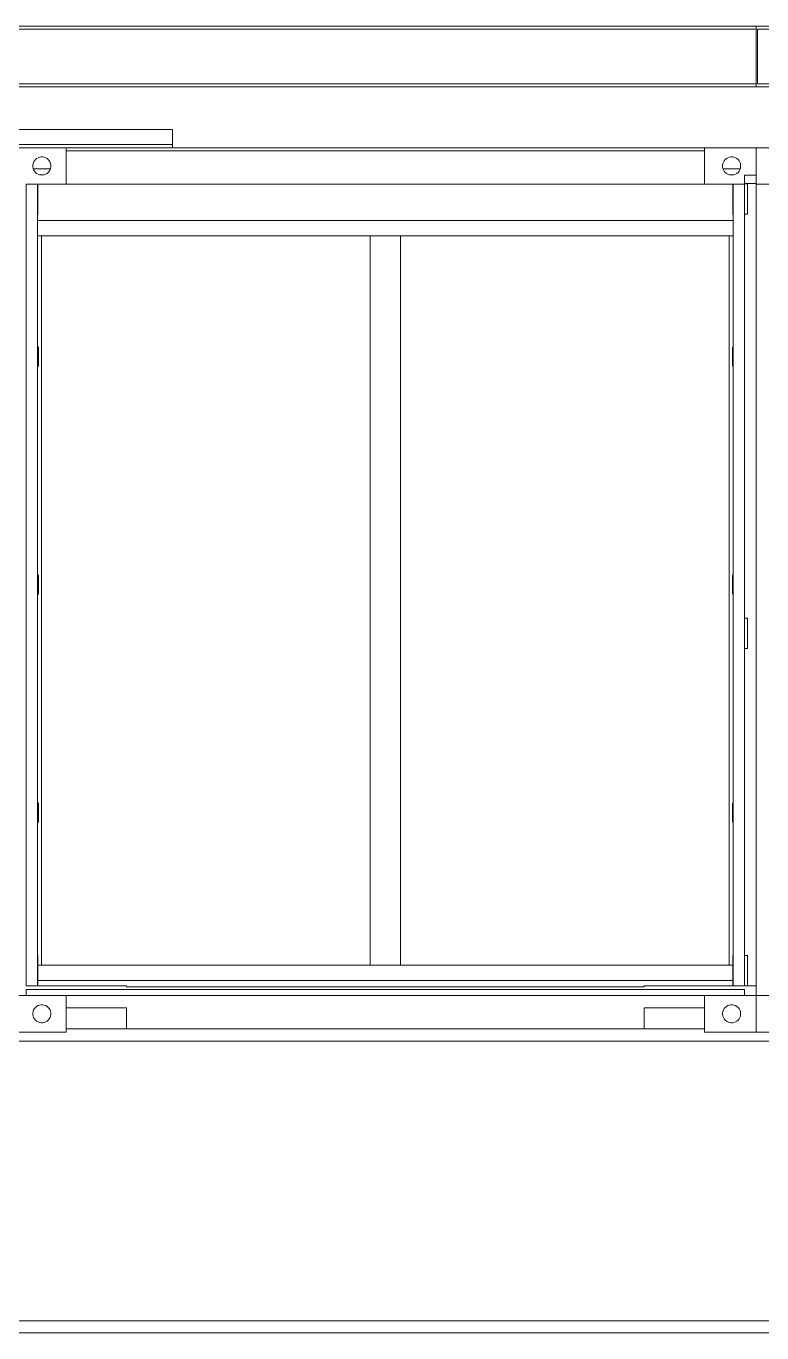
# Model space of a CAD drawing. Header units: metres. Extents: x -3 to 469, y -13 to 19.
# Drawn here: x 444.895 to 447.314, y -1.14 to 3.16 of the extents above; entities that cross this region are included whole.
import ezdxf

# ---------------------------------------------------------------- set-up
doc = ezdxf.new("R2010")
doc.units = ezdxf.units.M
doc.layers.add('0-1', color=7, linetype='Continuous', lineweight=5)
for name, color, linetype, lineweight, true_color in [('A-FLOR-2', 7, 'Continuous', 9, 0xaaaaaa), ('A-GENM-1', 7, 'Continuous', 9, 0xaaaaaa), ('A-WALL-1', 7, 'Continuous', 9, 0xaaaaaa), ('S-STRS-1', 7, 'Continuous', 9, 0xaaaaaa)]:
    doc.layers.add(name, color=color, linetype=linetype, lineweight=lineweight, true_color=true_color)

# ---------------------------------------------------------------- blocks, each defined once
blk = doc.blocks.new('Viga-007 - Viga-007-295370-FACHADA 04')
at = {"layer": 'A-GENM-1'}
for p, q in [((27.2993, -0.14), (27.4973, -0.14)), ((29.1993, -0.14), (29.3973, -0.14)), ((9.3917, -0.18), (33.3303, -0.18)), ((10.6389, -1.1), (33.3303, -1.1)), ((10.6931, -1.14), (33.3303, -1.14))]:
    blk.add_line(p, q, dxfattribs=at)
blk = doc.blocks.new('Viga-007 16342 - Viga-007 16342-296873-FACHADA 04')
at = {"layer": 'A-GENM-1'}
for p, q in [((29.4923, 2.1065), (29.4893, 2.102)), ((29.4893, 2.102), (29.4893, 2.042)), ((29.4893, 2.042), (29.4923, 2.0375)), ((29.4923, 1.3565), (29.4893, 1.352)), ((29.4893, 1.352), (29.4893, 1.292)), ((29.4893, 1.292), (29.4923, 1.2875)), ((29.4923, 0.6065), (29.4893, 0.602)), ((29.4893, 0.602), (29.4893, 0.542)), ((29.4893, 0.542), (29.4923, 0.5375))]:
    blk.add_line(p, q, dxfattribs=at)
blk = doc.blocks.new('CONTAINER 22931 - CONTAINER-299382-FACHADA 04')
at = {"layer": 'S-STRS-1'}
for p, q in [((29.5673, -0.03), (29.7373, -0.03)), ((29.7373, -0.03), (29.5673, -0.03)), ((29.5673, -0.03), (29.5673, -0.15)), ((29.5673, -0.15), (29.5673, -0.03)), ((29.7373, -0.03), (29.7373, -0.15)), ((29.7373, -0.15), (29.7373, -0.03)), ((29.6181, -0.0874), (29.619, -0.0823)), ((29.619, -0.0823), (29.6181, -0.0874)), ((29.619, -0.0823), (29.6208, -0.0774)), ((29.6208, -0.0774), (29.619, -0.0823)), ((29.6208, -0.0774), (29.6234, -0.0729)), ((29.6234, -0.0729), (29.6208, -0.0774)), ((29.6234, -0.0729), (29.6267, -0.0689)), ((29.6267, -0.0689), (29.6234, -0.0729)), ((29.6267, -0.0689), (29.6307, -0.0656)), ((29.6267, -0.0689), (29.6307, -0.0656)), ((29.6307, -0.0656), (29.6352, -0.063)), ((29.6352, -0.063), (29.6307, -0.0656)), ((29.6352, -0.063), (29.6401, -0.0612)), ((29.6401, -0.0612), (29.6352, -0.063)), ((29.6401, -0.0612), (29.6452, -0.0603)), ((29.6452, -0.0603), (29.6401, -0.0612)), ((29.6452, -0.0603), (29.6504, -0.0603)), ((29.6504, -0.0603), (29.6452, -0.0603)), ((29.6504, -0.0603), (29.6555, -0.0612)), ((29.6555, -0.0612), (29.6504, -0.0603)), ((29.6555, -0.0612), (29.6604, -0.063)), ((29.6604, -0.063), (29.6555, -0.0612)), ((29.6604, -0.063), (29.6649, -0.0656)), ((29.6649, -0.0656), (29.6604, -0.063)), ((29.6649, -0.0656), (29.6689, -0.0689)), ((29.6689, -0.0689), (29.6649, -0.0656)), ((29.6689, -0.0689), (29.6722, -0.0729)), ((29.6722, -0.0729), (29.6689, -0.0689)), ((29.6722, -0.0729), (29.6748, -0.0774)), ((29.6748, -0.0774), (29.6722, -0.0729)), ((29.6748, -0.0774), (29.6766, -0.0823)), ((29.6766, -0.0823), (29.6748, -0.0774)), ((29.6766, -0.0823), (29.6775, -0.0874)), ((29.6775, -0.0874), (29.6766, -0.0823)), ((29.6181, -0.09), (29.6181, -0.0874)), ((29.6181, -0.0874), (29.6181, -0.09)), ((29.6181, -0.0926), (29.6181, -0.09)), ((29.6181, -0.09), (29.6181, -0.0926)), ((29.619, -0.0977), (29.6181, -0.0926)), ((29.6181, -0.0926), (29.619, -0.0977)), ((29.6208, -0.1026), (29.619, -0.0977)), ((29.6208, -0.1026), (29.619, -0.0977)), ((29.6234, -0.1071), (29.6208, -0.1026)), ((29.6234, -0.1071), (29.6208, -0.1026)), ((29.6267, -0.1111), (29.6234, -0.1071)), ((29.6267, -0.1111), (29.6234, -0.1071)), ((29.6307, -0.1144), (29.6267, -0.1111)), ((29.6307, -0.1144), (29.6267, -0.1111)), ((29.6352, -0.117), (29.6307, -0.1144)), ((29.6352, -0.117), (29.6307, -0.1144)), ((29.6401, -0.1188), (29.6352, -0.117)), ((29.6401, -0.1188), (29.6352, -0.117)), ((29.6452, -0.1197), (29.6401, -0.1188)), ((29.6452, -0.1197), (29.6401, -0.1188)), ((29.6504, -0.1197), (29.6452, -0.1197)), ((29.6452, -0.1197), (29.6504, -0.1197)), ((29.6555, -0.1188), (29.6504, -0.1197)), ((29.6504, -0.1197), (29.6555, -0.1188)), ((29.6604, -0.117), (29.6555, -0.1188)), ((29.6555, -0.1188), (29.6604, -0.117)), ((29.6649, -0.1144), (29.6604, -0.117)), ((29.6604, -0.117), (29.6649, -0.1144)), ((29.6689, -0.1111), (29.6649, -0.1144)), ((29.6649, -0.1144), (29.6689, -0.1111)), ((29.6722, -0.1071), (29.6689, -0.1111)), ((29.6689, -0.1111), (29.6722, -0.1071)), ((29.6748, -0.1026), (29.6722, -0.1071)), ((29.6722, -0.1071), (29.6748, -0.1026)), ((29.6766, -0.0977), (29.6748, -0.1026)), ((29.6748, -0.1026), (29.6766, -0.0977)), ((29.6775, -0.0926), (29.6766, -0.0977)), ((29.6766, -0.0977), (29.6775, -0.0926)), ((29.6775, -0.0874), (29.6775, -0.09)), ((29.6775, -0.09), (29.6775, -0.0874)), ((29.6775, -0.09), (29.6775, -0.0926)), ((29.6775, -0.0926), (29.6775, -0.09)), ((29.5673, -0.15), (29.7373, -0.15)), ((29.7373, -0.15), (29.5673, -0.15))]:
    blk.add_line(p, q, dxfattribs=at)
blk = doc.blocks.new('CONTAINER 22931 - CONTAINER 22931-299386-FACHADA 04')
blk.add_blockref('CONTAINER 22931 - CONTAINER-299382-FACHADA 04', (0, 0))
blk = doc.blocks.new('PL 22935 - PL 22935-299407-FACHADA 04')
at = {"layer": 'A-GENM-1'}
for p, q in [((29.5483, 2.642), (29.5293, 2.642)), ((29.5673, 2.642), (29.5483, 2.642)), ((29.5673, 0.002), (29.5673, 2.642)), ((29.5393, 0.002), (29.5483, 0.002)), ((29.5483, 0.002), (29.5673, 0.002))]:
    blk.add_line(p, q, dxfattribs=at)
blk = doc.blocks.new('Viga-002 23859 - Viga-002 23859-300181-FACHADA 04')
at = {"layer": 'A-GENM-1'}
for p, q in [((29.5393, 1.2115), (29.5293, 1.2115)), ((29.5293, 1.2115), (29.5293, 1.1115)), ((29.5393, 1.1115), (29.5393, 1.2115)), ((29.5293, 1.1115), (29.5393, 1.1115))]:
    blk.add_line(p, q, dxfattribs=at)
blk = doc.blocks.new('J 08 24196 - J 08-301062-FACHADA 04')
at = {"layer": 'A-GENM-1'}
for p, q in [((29.4923, 2.52), (27.2043, 2.52)), ((27.2043, 2.52), (29.4923, 2.52)), ((27.2173, 2.47), (27.2043, 2.47)), ((27.2043, 2.47), (27.2173, 2.47)), ((27.2043, 2.47), (27.2173, 2.47)), ((27.2173, 2.47), (27.2043, 2.47)), ((27.2173, 0.07), (27.2173, 2.47)), ((27.2173, 2.47), (27.2173, 0.07)), ((27.2173, 2.47), (28.2983, 2.47)), ((28.2983, 2.47), (27.2173, 2.47)), ((28.3983, 2.47), (28.2983, 2.47)), ((28.2983, 2.47), (28.2983, 0.07)), ((28.2983, 0.07), (28.2983, 2.47)), ((28.2983, 2.47), (28.3983, 2.47)), ((28.3983, 2.47), (28.2983, 2.47)), ((28.2983, 2.47), (28.3983, 2.47)), ((28.3983, 0.07), (28.3983, 2.47)), ((28.3983, 2.47), (28.3983, 0.07)), ((28.3983, 2.47), (29.4793, 2.47)), ((29.4793, 2.47), (28.3983, 2.47)), ((29.4793, 2.47), (29.4923, 2.47)), ((29.4793, 2.47), (29.4793, 0.07)), ((29.4923, 2.47), (29.4793, 2.47)), ((29.4793, 0.07), (29.4793, 2.47)), ((29.4793, 2.47), (29.4923, 2.47)), ((29.4923, 2.47), (29.4793, 2.47)), ((27.2173, 0.07), (27.205, 0.07)), ((27.205, 0.07), (27.2173, 0.07)), ((27.2173, 0.07), (27.205, 0.07)), ((27.205, 0.07), (27.2173, 0.07)), ((28.2983, 0.07), (27.2173, 0.07)), ((27.2173, 0.07), (28.2983, 0.07)), ((28.3983, 0.07), (28.2983, 0.07)), ((28.2983, 0.07), (28.3983, 0.07)), ((28.3983, 0.07), (28.2983, 0.07)), ((28.2983, 0.07), (28.3983, 0.07)), ((29.4793, 0.07), (28.3983, 0.07)), ((28.3983, 0.07), (29.4793, 0.07)), ((29.4793, 0.07), (29.4916, 0.07)), ((29.4916, 0.07), (29.4793, 0.07)), ((29.4793, 0.07), (29.4916, 0.07)), ((29.4916, 0.07), (29.4793, 0.07)), ((27.2053, 0.02), (29.4913, 0.02)), ((29.4913, 0.02), (27.2053, 0.02))]:
    blk.add_line(p, q, dxfattribs=at)
blk = doc.blocks.new('J 08 24196 - J 08 24196-301066-FACHADA 04')
blk.add_blockref('J 08 24196 - J 08-301062-FACHADA 04', (0, 0))
blk = doc.blocks.new('AL 24197 - AL 2-301076-FACHADA 04')
at = {"layer": 'A-WALL-1'}
blk.add_line((29.4913, 0.02), (27.2053, 0.02), dxfattribs=at)
blk = doc.blocks.new('AL 24197 - AL 24197-301073-FACHADA 04')
at = {"layer": 'A-WALL-1'}
blk.add_line((27.2043, 2.52), (29.4923, 2.52), dxfattribs=at)
blk.add_blockref('AL 24197 - AL 2-301076-FACHADA 04', (0, 0))
blk = doc.blocks.new('CONTAINER 24815 - CONTAINER-302028-FACHADA 04')
at = {"layer": 'S-STRS-1'}
for p, q in [((29.3973, -0.15), (29.3973, -0.03)), ((29.3973, -0.03), (29.3973, -0.15)), ((29.5673, -0.03), (29.3973, -0.03)), ((29.3973, -0.03), (29.5673, -0.03)), ((29.5673, -0.15), (29.5673, -0.03)), ((29.5673, -0.03), (29.5673, -0.15)), ((29.4571, -0.0874), (29.458, -0.0823)), ((29.458, -0.0823), (29.4571, -0.0874)), ((29.458, -0.0823), (29.4598, -0.0774)), ((29.4598, -0.0774), (29.458, -0.0823)), ((29.4598, -0.0774), (29.4624, -0.0729)), ((29.4624, -0.0729), (29.4598, -0.0774)), ((29.4624, -0.0729), (29.4658, -0.0689)), ((29.4658, -0.0689), (29.4624, -0.0729)), ((29.4658, -0.0689), (29.4697, -0.0656)), ((29.4697, -0.0656), (29.4658, -0.0689)), ((29.4697, -0.0656), (29.4742, -0.063)), ((29.4742, -0.063), (29.4697, -0.0656)), ((29.4742, -0.063), (29.4791, -0.0612)), ((29.4791, -0.0612), (29.4742, -0.063)), ((29.4791, -0.0612), (29.4842, -0.0603)), ((29.4842, -0.0603), (29.4791, -0.0612)), ((29.4842, -0.0603), (29.4894, -0.0603)), ((29.4894, -0.0603), (29.4842, -0.0603)), ((29.4894, -0.0603), (29.4945, -0.0612)), ((29.4945, -0.0612), (29.4894, -0.0603)), ((29.4945, -0.0612), (29.4994, -0.063)), ((29.4994, -0.063), (29.4945, -0.0612)), ((29.4994, -0.063), (29.5039, -0.0656)), ((29.5039, -0.0656), (29.4994, -0.063)), ((29.5039, -0.0656), (29.5079, -0.0689)), ((29.5079, -0.0689), (29.5039, -0.0656)), ((29.5079, -0.0689), (29.5112, -0.0729)), ((29.5112, -0.0729), (29.5079, -0.0689)), ((29.5112, -0.0729), (29.5138, -0.0774)), ((29.5112, -0.0729), (29.5138, -0.0774)), ((29.5138, -0.0774), (29.5156, -0.0823)), ((29.5156, -0.0823), (29.5138, -0.0774)), ((29.5156, -0.0823), (29.5165, -0.0874)), ((29.5165, -0.0874), (29.5156, -0.0823)), ((29.4571, -0.09), (29.4571, -0.0874)), ((29.4571, -0.0874), (29.4571, -0.09)), ((29.4571, -0.09), (29.4571, -0.0926)), ((29.4571, -0.0926), (29.4571, -0.09)), ((29.458, -0.0977), (29.4571, -0.0926)), ((29.458, -0.0977), (29.4571, -0.0926)), ((29.458, -0.0977), (29.4598, -0.1026)), ((29.4598, -0.1026), (29.458, -0.0977)), ((29.4624, -0.1071), (29.4598, -0.1026)), ((29.4598, -0.1026), (29.4624, -0.1071)), ((29.4658, -0.1111), (29.4624, -0.1071)), ((29.4624, -0.1071), (29.4658, -0.1111)), ((29.4697, -0.1144), (29.4658, -0.1111)), ((29.4658, -0.1111), (29.4697, -0.1144)), ((29.4742, -0.117), (29.4697, -0.1144)), ((29.4697, -0.1144), (29.4742, -0.117)), ((29.4791, -0.1188), (29.4742, -0.117)), ((29.4742, -0.117), (29.4791, -0.1188)), ((29.4842, -0.1197), (29.4791, -0.1188)), ((29.4791, -0.1188), (29.4842, -0.1197)), ((29.4894, -0.1197), (29.4842, -0.1197)), ((29.4842, -0.1197), (29.4894, -0.1197)), ((29.4945, -0.1188), (29.4894, -0.1197)), ((29.4894, -0.1197), (29.4945, -0.1188)), ((29.4994, -0.117), (29.4945, -0.1188)), ((29.4945, -0.1188), (29.4994, -0.117)), ((29.5039, -0.1144), (29.4994, -0.117)), ((29.4994, -0.117), (29.5039, -0.1144)), ((29.5079, -0.1111), (29.5039, -0.1144)), ((29.5039, -0.1144), (29.5079, -0.1111)), ((29.5112, -0.1071), (29.5079, -0.1111)), ((29.5079, -0.1111), (29.5112, -0.1071)), ((29.5138, -0.1026), (29.5112, -0.1071)), ((29.5112, -0.1071), (29.5138, -0.1026)), ((29.5156, -0.0977), (29.5138, -0.1026)), ((29.5138, -0.1026), (29.5156, -0.0977)), ((29.5165, -0.0926), (29.5156, -0.0977)), ((29.5156, -0.0977), (29.5165, -0.0926)), ((29.5165, -0.0874), (29.5165, -0.09)), ((29.5165, -0.09), (29.5165, -0.0874)), ((29.5165, -0.09), (29.5165, -0.0926)), ((29.5165, -0.0926), (29.5165, -0.09)), ((29.3973, -0.15), (29.5673, -0.15)), ((29.5673, -0.15), (29.3973, -0.15))]:
    blk.add_line(p, q, dxfattribs=at)
blk = doc.blocks.new('CONTAINER 24815 - CONTAINER 24815-302032-FACHADA 04')
blk.add_blockref('CONTAINER 24815 - CONTAINER-302028-FACHADA 04', (0, 0))
blk = doc.blocks.new('Viga-002 25334 - Viga-002 25334-303371-FACHADA 04')
at = {"layer": 'A-GENM-1'}
for p, q in [((29.5393, 0.102), (29.5293, 0.102)), ((29.5393, 0.002), (29.5393, 0.102)), ((29.5293, 0.002), (29.5393, 0.002))]:
    blk.add_line(p, q, dxfattribs=at)
blk = doc.blocks.new('CONTAINER 27011 - CONTAINER-305503-FACHADA 04')
at = {"layer": 'S-STRS-1'}
for p, q in [((27.1293, -0.15), (27.1293, -0.03)), ((27.1293, -0.03), (27.1293, -0.15)), ((27.2993, -0.03), (27.1293, -0.03)), ((27.1293, -0.03), (27.2993, -0.03)), ((27.2993, -0.15), (27.2993, -0.03)), ((27.2993, -0.03), (27.2993, -0.15)), ((27.1891, -0.0874), (27.19, -0.0823)), ((27.19, -0.0823), (27.1891, -0.0874)), ((27.19, -0.0823), (27.1918, -0.0774)), ((27.1918, -0.0774), (27.19, -0.0823)), ((27.1918, -0.0774), (27.1944, -0.0729)), ((27.1944, -0.0729), (27.1918, -0.0774)), ((27.1944, -0.0729), (27.1978, -0.0689)), ((27.1978, -0.0689), (27.1944, -0.0729)), ((27.1978, -0.0689), (27.2017, -0.0656)), ((27.2017, -0.0656), (27.1978, -0.0689)), ((27.2017, -0.0656), (27.2062, -0.063)), ((27.2062, -0.063), (27.2017, -0.0656)), ((27.2062, -0.063), (27.2111, -0.0612)), ((27.2111, -0.0612), (27.2062, -0.063)), ((27.2111, -0.0612), (27.2162, -0.0603)), ((27.2162, -0.0603), (27.2111, -0.0612)), ((27.2162, -0.0603), (27.2214, -0.0603)), ((27.2214, -0.0603), (27.2162, -0.0603)), ((27.2214, -0.0603), (27.2265, -0.0612)), ((27.2265, -0.0612), (27.2214, -0.0603)), ((27.2265, -0.0612), (27.2314, -0.063)), ((27.2314, -0.063), (27.2265, -0.0612)), ((27.2314, -0.063), (27.2359, -0.0656)), ((27.2359, -0.0656), (27.2314, -0.063)), ((27.2359, -0.0656), (27.2399, -0.0689)), ((27.2399, -0.0689), (27.2359, -0.0656)), ((27.2399, -0.0689), (27.2432, -0.0729)), ((27.2432, -0.0729), (27.2399, -0.0689)), ((27.2432, -0.0729), (27.2458, -0.0774)), ((27.2432, -0.0729), (27.2458, -0.0774)), ((27.2458, -0.0774), (27.2476, -0.0823)), ((27.2476, -0.0823), (27.2458, -0.0774)), ((27.2476, -0.0823), (27.2485, -0.0874)), ((27.2485, -0.0874), (27.2476, -0.0823)), ((27.1891, -0.09), (27.1891, -0.0874)), ((27.1891, -0.0874), (27.1891, -0.09)), ((27.1891, -0.09), (27.1891, -0.0926)), ((27.1891, -0.0926), (27.1891, -0.09)), ((27.19, -0.0977), (27.1891, -0.0926)), ((27.19, -0.0977), (27.1891, -0.0926)), ((27.19, -0.0977), (27.1918, -0.1026)), ((27.1918, -0.1026), (27.19, -0.0977)), ((27.1944, -0.1071), (27.1918, -0.1026)), ((27.1918, -0.1026), (27.1944, -0.1071)), ((27.1978, -0.1111), (27.1944, -0.1071)), ((27.1944, -0.1071), (27.1978, -0.1111)), ((27.2017, -0.1144), (27.1978, -0.1111)), ((27.1978, -0.1111), (27.2017, -0.1144)), ((27.2062, -0.117), (27.2017, -0.1144)), ((27.2017, -0.1144), (27.2062, -0.117)), ((27.2111, -0.1188), (27.2062, -0.117)), ((27.2062, -0.117), (27.2111, -0.1188)), ((27.2162, -0.1197), (27.2111, -0.1188)), ((27.2111, -0.1188), (27.2162, -0.1197)), ((27.2214, -0.1197), (27.2162, -0.1197)), ((27.2162, -0.1197), (27.2214, -0.1197)), ((27.2265, -0.1188), (27.2214, -0.1197)), ((27.2214, -0.1197), (27.2265, -0.1188)), ((27.2314, -0.117), (27.2265, -0.1188)), ((27.2265, -0.1188), (27.2314, -0.117)), ((27.2359, -0.1144), (27.2314, -0.117)), ((27.2314, -0.117), (27.2359, -0.1144)), ((27.2399, -0.1111), (27.2359, -0.1144)), ((27.2359, -0.1144), (27.2399, -0.1111)), ((27.2432, -0.1071), (27.2399, -0.1111)), ((27.2399, -0.1111), (27.2432, -0.1071)), ((27.2458, -0.1026), (27.2432, -0.1071)), ((27.2432, -0.1071), (27.2458, -0.1026)), ((27.2476, -0.0977), (27.2458, -0.1026)), ((27.2458, -0.1026), (27.2476, -0.0977)), ((27.2485, -0.0926), (27.2476, -0.0977)), ((27.2476, -0.0977), (27.2485, -0.0926)), ((27.2485, -0.0874), (27.2485, -0.09)), ((27.2485, -0.09), (27.2485, -0.0874)), ((27.2485, -0.09), (27.2485, -0.0926)), ((27.2485, -0.0926), (27.2485, -0.09)), ((27.1293, -0.15), (27.2993, -0.15)), ((27.2993, -0.15), (27.1293, -0.15))]:
    blk.add_line(p, q, dxfattribs=at)
blk = doc.blocks.new('CONTAINER 27011 - CONTAINER 27011-305507-FACHADA 04')
blk.add_blockref('CONTAINER 27011 - CONTAINER-305503-FACHADA 04', (0, 0))
blk = doc.blocks.new('Viga-002 27172 - Viga-002 27172-305726-FACHADA 04')
at = {"layer": 'A-GENM-1'}
for p, q in [((29.5393, 2.641), (29.5293, 2.641)), ((29.5393, 2.541), (29.5393, 2.641)), ((29.5293, 2.541), (29.5393, 2.541))]:
    blk.add_line(p, q, dxfattribs=at)
blk = doc.blocks.new('Viga-007 27528 - Viga-007 27528-306068-FACHADA 04')
at = {"layer": 'A-GENM-1'}
for p, q in [((27.2073, 2.102), (27.2043, 2.1065)), ((27.2073, 2.042), (27.2073, 2.102)), ((27.2043, 2.0375), (27.2073, 2.042)), ((27.2073, 1.352), (27.2043, 1.3565)), ((27.2073, 1.292), (27.2073, 1.352)), ((27.2043, 1.2875), (27.2073, 1.292)), ((27.2073, 0.602), (27.2043, 0.6065)), ((27.2073, 0.542), (27.2073, 0.602)), ((27.2043, 0.5375), (27.2073, 0.542))]:
    blk.add_line(p, q, dxfattribs=at)
blk = doc.blocks.new('Viga-009 - Viga-009-314955-FACHADA 04')
at = {"layer": 'A-GENM-1'}
for p, q in [((29.5673, 3.16), (11.2824, 3.16)), ((29.5673, 3.15), (11.2824, 3.15)), ((29.5673, 3.16), (29.5673, 3.15)), ((29.5673, 3.15), (29.5673, 2.97)), ((29.5673, 2.97), (11.2824, 2.97)), ((29.5673, 2.97), (29.5673, 2.96)), ((11.2824, 2.96), (29.5673, 2.96))]:
    blk.add_line(p, q, dxfattribs=at)
blk = doc.blocks.new('CONTAINER 31359 - CONTAINER-318913-FACHADA 04')
at = {"layer": 'S-STRS-1'}
for p, q in [((29.5673, 2.76), (29.7373, 2.76)), ((29.7373, 2.76), (29.5673, 2.76)), ((29.5673, 2.76), (29.5673, 2.642)), ((29.5673, 2.642), (29.5673, 2.76)), ((29.7373, 2.76), (29.7373, 2.64)), ((29.7373, 2.64), (29.7373, 2.76)), ((29.619, 2.7077), (29.6208, 2.7126)), ((29.6208, 2.7126), (29.619, 2.7077)), ((29.6208, 2.7126), (29.6234, 2.7171)), ((29.6234, 2.7171), (29.6208, 2.7126)), ((29.6234, 2.7171), (29.6267, 2.7211)), ((29.6267, 2.7211), (29.6234, 2.7171)), ((29.6267, 2.7211), (29.6307, 2.7244)), ((29.6267, 2.7211), (29.6307, 2.7244)), ((29.6307, 2.7244), (29.6352, 2.727)), ((29.6352, 2.727), (29.6307, 2.7244)), ((29.6352, 2.727), (29.6401, 2.7288)), ((29.6401, 2.7288), (29.6352, 2.727)), ((29.6401, 2.7288), (29.6452, 2.7297)), ((29.6452, 2.7297), (29.6401, 2.7288)), ((29.6452, 2.7297), (29.6504, 2.7297)), ((29.6504, 2.7297), (29.6452, 2.7297)), ((29.6504, 2.7297), (29.6555, 2.7288)), ((29.6555, 2.7288), (29.6504, 2.7297)), ((29.6555, 2.7288), (29.6604, 2.727)), ((29.6604, 2.727), (29.6555, 2.7288)), ((29.6604, 2.727), (29.6649, 2.7244)), ((29.6649, 2.7244), (29.6604, 2.727)), ((29.6649, 2.7244), (29.6689, 2.7211)), ((29.6689, 2.7211), (29.6649, 2.7244)), ((29.6689, 2.7211), (29.6722, 2.7171)), ((29.6722, 2.7171), (29.6689, 2.7211)), ((29.6722, 2.7171), (29.6748, 2.7126)), ((29.6748, 2.7126), (29.6722, 2.7171)), ((29.6748, 2.7126), (29.6766, 2.7077)), ((29.6766, 2.7077), (29.6748, 2.7126)), ((29.6181, 2.7026), (29.619, 2.7077)), ((29.619, 2.7077), (29.6181, 2.7026)), ((29.6181, 2.7), (29.6181, 2.7026)), ((29.6181, 2.7026), (29.6181, 2.7)), ((29.6181, 2.6974), (29.6181, 2.7)), ((29.6181, 2.7), (29.6181, 2.6974)), ((29.619, 2.6923), (29.6181, 2.6974)), ((29.6181, 2.6974), (29.619, 2.6923)), ((29.6208, 2.6874), (29.619, 2.6923)), ((29.6208, 2.6874), (29.619, 2.6923)), ((29.6234, 2.6829), (29.6208, 2.6874)), ((29.6234, 2.6829), (29.6208, 2.6874)), ((29.6267, 2.6789), (29.6234, 2.6829)), ((29.6267, 2.6789), (29.6234, 2.6829)), ((29.6307, 2.6756), (29.6267, 2.6789)), ((29.6307, 2.6756), (29.6267, 2.6789)), ((29.6352, 2.673), (29.6307, 2.6756)), ((29.6352, 2.673), (29.6307, 2.6756)), ((29.6401, 2.6712), (29.6352, 2.673)), ((29.6401, 2.6712), (29.6352, 2.673)), ((29.6452, 2.6703), (29.6401, 2.6712)), ((29.6452, 2.6703), (29.6401, 2.6712)), ((29.6504, 2.6703), (29.6452, 2.6703)), ((29.6452, 2.6703), (29.6504, 2.6703)), ((29.6555, 2.6712), (29.6504, 2.6703)), ((29.6504, 2.6703), (29.6555, 2.6712)), ((29.6604, 2.673), (29.6555, 2.6712)), ((29.6555, 2.6712), (29.6604, 2.673)), ((29.6649, 2.6756), (29.6604, 2.673)), ((29.6604, 2.673), (29.6649, 2.6756)), ((29.6689, 2.6789), (29.6649, 2.6756)), ((29.6649, 2.6756), (29.6689, 2.6789)), ((29.6722, 2.6829), (29.6689, 2.6789)), ((29.6689, 2.6789), (29.6722, 2.6829)), ((29.6748, 2.6874), (29.6722, 2.6829)), ((29.6722, 2.6829), (29.6748, 2.6874)), ((29.6766, 2.6923), (29.6748, 2.6874)), ((29.6748, 2.6874), (29.6766, 2.6923)), ((29.6766, 2.7077), (29.6775, 2.7026)), ((29.6775, 2.7026), (29.6766, 2.7077)), ((29.6775, 2.6974), (29.6766, 2.6923)), ((29.6766, 2.6923), (29.6775, 2.6974)), ((29.6775, 2.7026), (29.6775, 2.7)), ((29.6775, 2.7), (29.6775, 2.7026)), ((29.6775, 2.7), (29.6775, 2.6974)), ((29.6775, 2.6974), (29.6775, 2.7)), ((29.5673, 2.64), (29.7373, 2.64)), ((29.7373, 2.64), (29.5673, 2.64))]:
    blk.add_line(p, q, dxfattribs=at)
blk = doc.blocks.new('CONTAINER 31359 - CONTAINER 31359-318917-FACHADA 04')
blk.add_blockref('CONTAINER 31359 - CONTAINER-318913-FACHADA 04', (0, 0))
blk = doc.blocks.new('Viga-005 31589 - Viga-005 31589-319699-FACHADA 04')
at = {"layer": 'A-GENM-1'}
for p, q in [((29.6273, 3.16), (29.5673, 3.16)), ((29.5723, 2.97), (29.5723, 3.15)), ((29.5723, 3.15), (29.6273, 3.15)), ((29.6273, 3.15), (29.6273, 3.16)), ((29.6273, 2.97), (29.5723, 2.97)), ((29.6273, 2.96), (29.6273, 2.97)), ((29.5673, 2.96), (29.6273, 2.96))]:
    blk.add_line(p, q, dxfattribs=at)
blk = doc.blocks.new('Viga-003 33805 - Viga-003 33805-323529-FACHADA 04')
at = {"layer": 'A-GENM-1'}
blk.add_line((29.3973, 2.76), (27.2993, 2.76), dxfattribs=at)
blk = doc.blocks.new('CONTAINER 34516 - CONTAINER-326030-FACHADA 04')
at = {"layer": 'S-STRS-1'}
for p, q in [((27.1293, 2.642), (27.1293, 2.76)), ((27.1293, 2.76), (27.1293, 2.642)), ((27.2993, 2.76), (27.1293, 2.76)), ((27.1293, 2.76), (27.2993, 2.76)), ((27.2993, 2.64), (27.2993, 2.76)), ((27.2993, 2.76), (27.2993, 2.64)), ((27.1901, 2.7077), (27.1918, 2.7126)), ((27.1918, 2.7126), (27.1901, 2.7077)), ((27.1918, 2.7126), (27.1944, 2.7171)), ((27.1944, 2.7171), (27.1918, 2.7126)), ((27.1944, 2.7171), (27.1978, 2.7211)), ((27.1978, 2.7211), (27.1944, 2.7171)), ((27.1978, 2.7211), (27.2017, 2.7244)), ((27.2017, 2.7244), (27.1978, 2.7211)), ((27.2017, 2.7244), (27.2062, 2.727)), ((27.2062, 2.727), (27.2017, 2.7244)), ((27.2062, 2.727), (27.2111, 2.7288)), ((27.2111, 2.7288), (27.2062, 2.727)), ((27.2111, 2.7288), (27.2162, 2.7297)), ((27.2162, 2.7297), (27.2111, 2.7288)), ((27.2162, 2.7297), (27.2214, 2.7297)), ((27.2214, 2.7297), (27.2162, 2.7297)), ((27.2214, 2.7297), (27.2265, 2.7288)), ((27.2265, 2.7288), (27.2214, 2.7297)), ((27.2265, 2.7288), (27.2314, 2.727)), ((27.2314, 2.727), (27.2265, 2.7288)), ((27.2314, 2.727), (27.2359, 2.7244)), ((27.2359, 2.7244), (27.2314, 2.727)), ((27.2359, 2.7244), (27.2399, 2.7211)), ((27.2399, 2.7211), (27.2359, 2.7244)), ((27.2399, 2.7211), (27.2432, 2.7171)), ((27.2432, 2.7171), (27.2399, 2.7211)), ((27.2432, 2.7171), (27.2458, 2.7126)), ((27.2432, 2.7171), (27.2458, 2.7126)), ((27.2458, 2.7126), (27.2476, 2.7077)), ((27.2476, 2.7077), (27.2458, 2.7126)), ((27.1892, 2.7026), (27.1901, 2.7077)), ((27.1901, 2.7077), (27.1892, 2.7026)), ((27.1892, 2.7), (27.1892, 2.7026)), ((27.1892, 2.7026), (27.1892, 2.7)), ((27.1892, 2.7), (27.1892, 2.6974)), ((27.1892, 2.6974), (27.1892, 2.7)), ((27.1901, 2.6923), (27.1892, 2.6974)), ((27.1901, 2.6923), (27.1892, 2.6974)), ((27.1901, 2.6923), (27.1918, 2.6874)), ((27.1918, 2.6874), (27.1901, 2.6923)), ((27.1944, 2.6829), (27.1918, 2.6874)), ((27.1918, 2.6874), (27.1944, 2.6829)), ((27.1978, 2.6789), (27.1944, 2.6829)), ((27.1944, 2.6829), (27.1978, 2.6789)), ((27.2017, 2.6756), (27.1978, 2.6789)), ((27.1978, 2.6789), (27.2017, 2.6756)), ((27.2062, 2.673), (27.2017, 2.6756)), ((27.2017, 2.6756), (27.2062, 2.673)), ((27.2111, 2.6712), (27.2062, 2.673)), ((27.2062, 2.673), (27.2111, 2.6712)), ((27.2162, 2.6703), (27.2111, 2.6712)), ((27.2111, 2.6712), (27.2162, 2.6703)), ((27.2214, 2.6703), (27.2162, 2.6703)), ((27.2162, 2.6703), (27.2214, 2.6703)), ((27.2265, 2.6712), (27.2214, 2.6703)), ((27.2214, 2.6703), (27.2265, 2.6712)), ((27.2314, 2.673), (27.2265, 2.6712)), ((27.2265, 2.6712), (27.2314, 2.673)), ((27.2359, 2.6756), (27.2314, 2.673)), ((27.2314, 2.673), (27.2359, 2.6756)), ((27.2399, 2.6789), (27.2359, 2.6756)), ((27.2359, 2.6756), (27.2399, 2.6789)), ((27.2432, 2.6829), (27.2399, 2.6789)), ((27.2399, 2.6789), (27.2432, 2.6829)), ((27.2458, 2.6874), (27.2432, 2.6829)), ((27.2432, 2.6829), (27.2458, 2.6874)), ((27.2476, 2.6923), (27.2458, 2.6874)), ((27.2458, 2.6874), (27.2476, 2.6923)), ((27.2476, 2.7077), (27.2485, 2.7026)), ((27.2485, 2.7026), (27.2476, 2.7077)), ((27.2485, 2.6974), (27.2476, 2.6923)), ((27.2476, 2.6923), (27.2485, 2.6974)), ((27.2485, 2.7026), (27.2485, 2.7)), ((27.2485, 2.7), (27.2485, 2.7026)), ((27.2485, 2.7), (27.2485, 2.6974)), ((27.2485, 2.6974), (27.2485, 2.7)), ((27.2053, 2.64), (27.2993, 2.64)), ((27.2993, 2.64), (27.2053, 2.64))]:
    blk.add_line(p, q, dxfattribs=at)
blk = doc.blocks.new('CONTAINER 34516 - CONTAINER 34516-326034-FACHADA 04')
blk.add_blockref('CONTAINER 34516 - CONTAINER-326030-FACHADA 04', (0, 0))
blk = doc.blocks.new('CONTAINER 34546 - CONTAINER-326069-FACHADA 04')
at = {"layer": 'S-STRS-1'}
for p, q in [((29.3973, 2.64), (29.3973, 2.76)), ((29.3973, 2.76), (29.3973, 2.64)), ((29.5673, 2.76), (29.3973, 2.76)), ((29.3973, 2.76), (29.5673, 2.76)), ((29.5673, 2.642), (29.5673, 2.76)), ((29.5673, 2.76), (29.5673, 2.642)), ((29.4581, 2.7077), (29.4598, 2.7126)), ((29.4598, 2.7126), (29.4581, 2.7077)), ((29.4598, 2.7126), (29.4624, 2.7171)), ((29.4624, 2.7171), (29.4598, 2.7126)), ((29.4624, 2.7171), (29.4658, 2.7211)), ((29.4658, 2.7211), (29.4624, 2.7171)), ((29.4658, 2.7211), (29.4697, 2.7244)), ((29.4697, 2.7244), (29.4658, 2.7211)), ((29.4697, 2.7244), (29.4742, 2.727)), ((29.4742, 2.727), (29.4697, 2.7244)), ((29.4742, 2.727), (29.4791, 2.7288)), ((29.4791, 2.7288), (29.4742, 2.727)), ((29.4791, 2.7288), (29.4842, 2.7297)), ((29.4842, 2.7297), (29.4791, 2.7288)), ((29.4842, 2.7297), (29.4894, 2.7297)), ((29.4894, 2.7297), (29.4842, 2.7297)), ((29.4894, 2.7297), (29.4945, 2.7288)), ((29.4945, 2.7288), (29.4894, 2.7297)), ((29.4945, 2.7288), (29.4994, 2.727)), ((29.4994, 2.727), (29.4945, 2.7288)), ((29.4994, 2.727), (29.5039, 2.7244)), ((29.5039, 2.7244), (29.4994, 2.727)), ((29.5039, 2.7244), (29.5079, 2.7211)), ((29.5079, 2.7211), (29.5039, 2.7244)), ((29.5079, 2.7211), (29.5112, 2.7171)), ((29.5112, 2.7171), (29.5079, 2.7211)), ((29.5112, 2.7171), (29.5138, 2.7126)), ((29.5112, 2.7171), (29.5138, 2.7126)), ((29.5138, 2.7126), (29.5156, 2.7077)), ((29.5156, 2.7077), (29.5138, 2.7126)), ((29.4572, 2.7026), (29.4581, 2.7077)), ((29.4581, 2.7077), (29.4572, 2.7026)), ((29.4572, 2.7), (29.4572, 2.7026)), ((29.4572, 2.7026), (29.4572, 2.7)), ((29.4572, 2.7), (29.4572, 2.6974)), ((29.4572, 2.6974), (29.4572, 2.7)), ((29.4581, 2.6923), (29.4572, 2.6974)), ((29.4581, 2.6923), (29.4572, 2.6974)), ((29.4581, 2.6923), (29.4598, 2.6874)), ((29.4598, 2.6874), (29.4581, 2.6923)), ((29.4624, 2.6829), (29.4598, 2.6874)), ((29.4598, 2.6874), (29.4624, 2.6829)), ((29.4658, 2.6789), (29.4624, 2.6829)), ((29.4624, 2.6829), (29.4658, 2.6789)), ((29.4697, 2.6756), (29.4658, 2.6789)), ((29.4658, 2.6789), (29.4697, 2.6756)), ((29.4742, 2.673), (29.4697, 2.6756)), ((29.4697, 2.6756), (29.4742, 2.673)), ((29.4791, 2.6712), (29.4742, 2.673)), ((29.4742, 2.673), (29.4791, 2.6712)), ((29.4842, 2.6703), (29.4791, 2.6712)), ((29.4791, 2.6712), (29.4842, 2.6703)), ((29.4894, 2.6703), (29.4842, 2.6703)), ((29.4842, 2.6703), (29.4894, 2.6703)), ((29.4945, 2.6712), (29.4894, 2.6703)), ((29.4894, 2.6703), (29.4945, 2.6712)), ((29.4994, 2.673), (29.4945, 2.6712)), ((29.4945, 2.6712), (29.4994, 2.673)), ((29.5039, 2.6756), (29.4994, 2.673)), ((29.4994, 2.673), (29.5039, 2.6756)), ((29.5079, 2.6789), (29.5039, 2.6756)), ((29.5039, 2.6756), (29.5079, 2.6789)), ((29.5112, 2.6829), (29.5079, 2.6789)), ((29.5079, 2.6789), (29.5112, 2.6829)), ((29.5138, 2.6874), (29.5112, 2.6829)), ((29.5112, 2.6829), (29.5138, 2.6874)), ((29.5156, 2.6923), (29.5138, 2.6874)), ((29.5138, 2.6874), (29.5156, 2.6923)), ((29.5156, 2.7077), (29.5165, 2.7026)), ((29.5165, 2.7026), (29.5156, 2.7077)), ((29.5165, 2.6974), (29.5156, 2.6923)), ((29.5156, 2.6923), (29.5165, 2.6974)), ((29.5165, 2.7026), (29.5165, 2.7)), ((29.5165, 2.7), (29.5165, 2.7026)), ((29.5165, 2.7), (29.5165, 2.6974)), ((29.5165, 2.6974), (29.5165, 2.7)), ((29.3973, 2.64), (29.4913, 2.64)), ((29.4913, 2.64), (29.3973, 2.64))]:
    blk.add_line(p, q, dxfattribs=at)
blk = doc.blocks.new('CONTAINER 34546 - CONTAINER 34546-326073-FACHADA 04')
blk.add_blockref('CONTAINER 34546 - CONTAINER-326069-FACHADA 04', (0, 0))
blk = doc.blocks.new('CONTAINER-R01_rvt-4-FACHADA 04')
at = {"layer": 'A-FLOR-2'}
for p, q in [((25.1504, 2.77), (27.6486, 2.77)), ((27.6486, 2.77), (27.6486, 2.76)), ((27.2993, 2.75), (29.3973, 2.75)), ((27.2993, 2.64), (27.2993, 2.75)), ((29.3973, 2.75), (29.3973, 2.64)), ((27.1909, 2.69), (27.2468, 2.69)), ((29.4589, 2.69), (29.5148, 2.69)), ((29.3973, 2.64), (27.2993, 2.64)), ((27.2053, 0.02), (29.4913, 0.02)), ((27.1673, -0.01), (29.5293, -0.01)), ((27.1673, -0.01), (27.1673, -0.03)), ((29.5293, -0.03), (27.1673, -0.03)), ((29.5293, -0.03), (29.5293, -0.01))]:
    blk.add_line(p, q, dxfattribs=at)
at = {"layer": 'A-WALL-1'}
for p, q in [((27.6486, 2.82), (25.1504, 2.82)), ((27.6486, 2.77), (27.6486, 2.82)), ((25.1504, 2.77), (27.6486, 2.77)), ((29.5293, 2.642), (29.5293, 2.67)), ((29.5293, 2.67), (29.5673, 2.67)), ((29.5673, 2.67), (29.5673, 2.642)), ((27.1673, 0.002), (27.1673, 2.64)), ((27.1673, 2.64), (27.2043, 2.64)), ((27.2043, 2.64), (27.2053, 2.64)), ((27.2043, 2.64), (27.2043, 0.002)), ((27.2053, 2.64), (27.2053, 2.54)), ((29.4913, 2.54), (29.4913, 2.64)), ((29.4923, 2.64), (29.4913, 2.64)), ((29.4923, 0.002), (29.4923, 2.64)), ((29.5293, 2.64), (29.4923, 2.64)), ((29.5293, 2.64), (29.5293, 1.2115)), ((29.7373, 2.64), (29.5673, 2.64)), ((29.4931, 2.54), (29.4913, 2.54)), ((29.5293, 1.1115), (29.5293, 0.002)), ((27.2053, 0.102), (27.2053, 0.002)), ((29.4913, 0.002), (29.4913, 0.102)), ((29.4931, 0.102), (29.4913, 0.102)), ((27.2043, 0.002), (27.1673, 0.002)), ((27.2053, 0.002), (27.2043, 0.002)), ((27.2993, 0.002), (27.2053, 0.002)), ((27.4973, 0.0025), (27.2993, 0.0025)), ((27.2993, 0.0025), (27.2993, 0.002)), ((27.4973, -0.0015), (27.4973, 0.0025)), ((29.3973, 0.0025), (29.1993, 0.0025)), ((29.1993, 0.0025), (29.1993, -0.0015)), ((29.3973, 0.002), (29.3973, 0.0025)), ((29.4913, 0.002), (29.3973, 0.002)), ((29.4923, 0.002), (29.4913, 0.002)), ((29.5293, 0.002), (29.4923, 0.002)), ((29.5673, 0.002), (29.5673, -0.03)), ((29.5673, 0.002), (29.5673, -0.03)), ((27.1293, -0.03), (27.2993, -0.03)), ((27.2993, -0.03), (27.2993, -0.07)), ((29.1993, -0.0015), (27.4973, -0.0015)), ((29.3973, -0.07), (29.3973, -0.03)), ((29.3973, -0.03), (29.5293, -0.03)), ((29.5673, -0.03), (29.5293, -0.03)), ((29.5673, -0.03), (29.7373, -0.03)), ((27.2993, -0.07), (27.4973, -0.07)), ((27.4973, -0.07), (27.4973, -0.14)), ((29.1993, -0.07), (29.3973, -0.07)), ((29.1993, -0.14), (29.1993, -0.07)), ((27.4973, -0.14), (29.1993, -0.14))]:
    blk.add_line(p, q, dxfattribs=at)
at = {"layer": 'A-GENM-1'}
for name in ['Viga-009 - Viga-009-314955-FACHADA 04', 'Viga-005 31589 - Viga-005 31589-319699-FACHADA 04', 'Viga-003 33805 - Viga-003 33805-323529-FACHADA 04', 'PL 22935 - PL 22935-299407-FACHADA 04', 'Viga-002 27172 - Viga-002 27172-305726-FACHADA 04', 'J 08 24196 - J 08 24196-301066-FACHADA 04', 'Viga-007 27528 - Viga-007 27528-306068-FACHADA 04', 'Viga-007 16342 - Viga-007 16342-296873-FACHADA 04', 'Viga-002 23859 - Viga-002 23859-300181-FACHADA 04', 'Viga-002 25334 - Viga-002 25334-303371-FACHADA 04', 'Viga-007 - Viga-007-295370-FACHADA 04']:
    blk.add_blockref(name, (0, 0), dxfattribs=at)
at = {"layer": 'A-WALL-1'}
blk.add_blockref('AL 24197 - AL 24197-301073-FACHADA 04', (0, 0), dxfattribs=at)
at = {"layer": 'S-STRS-1'}
for name in ['CONTAINER 34516 - CONTAINER 34516-326034-FACHADA 04', 'CONTAINER 34546 - CONTAINER 34546-326073-FACHADA 04', 'CONTAINER 31359 - CONTAINER 31359-318917-FACHADA 04', 'CONTAINER 27011 - CONTAINER 27011-305507-FACHADA 04', 'CONTAINER 24815 - CONTAINER 24815-302032-FACHADA 04', 'CONTAINER 22931 - CONTAINER 22931-299386-FACHADA 04']:
    blk.add_blockref(name, (0, 0), dxfattribs=at)

msp = doc.modelspace()

# ---------------------------------------------------------------- block references
at = {"layer": '0-1'}
msp.add_blockref('CONTAINER-R01_rvt-4-FACHADA 04', (417.728, 0), dxfattribs=at)

doc.saveas('drawing.dxf')
